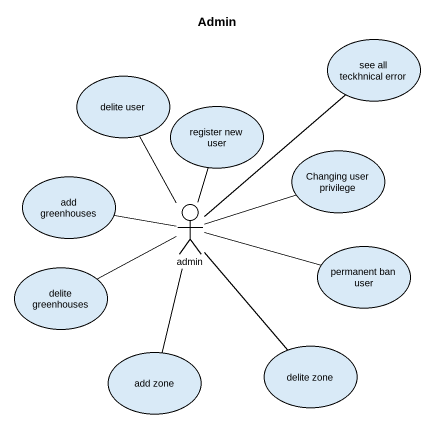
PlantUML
@startuml
title Admin
usecase "see all teckhnical error" as see_all_teckhnical_error
usecase "delite user" as delite_user
usecase "register new user" as register_new_user
usecase "Changing user privilege" as Changing_user_privilege
usecase "add greenhouses" as add_greenhouses
actor admin
usecase "permanent ban user" as permanent_ban_user
usecase "delite greenhouses" as delite_greenhouses
usecase "add zone" as add_zone
usecase "delite zone" as delite_zone
add_greenhouses -right- admin
admin -up- see_all_teckhnical_error
admin -up- delite_user
admin -up- register_new_user
admin -right- Changing_user_privilege
admin -right- permanent_ban_user
delite_greenhouses -right- admin
add_zone -up- admin
delite_zone -up- admin
@enduml
